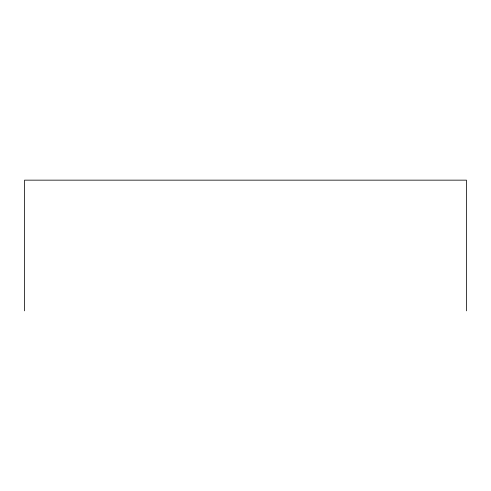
<?xml version="1.0" encoding="UTF-8"?>
<svg xmlns="http://www.w3.org/2000/svg" width="491" height="491" viewBox="0 0 491 491"><rect width="100%" height="100%" fill="white"/><g stroke="black" fill="none" stroke-linecap="round" stroke-linejoin="round"><path stroke-width="0.74" d="M466.45 310.846L466.45 180.154L24.55 180.154L24.55 310.846"/></g></svg>
